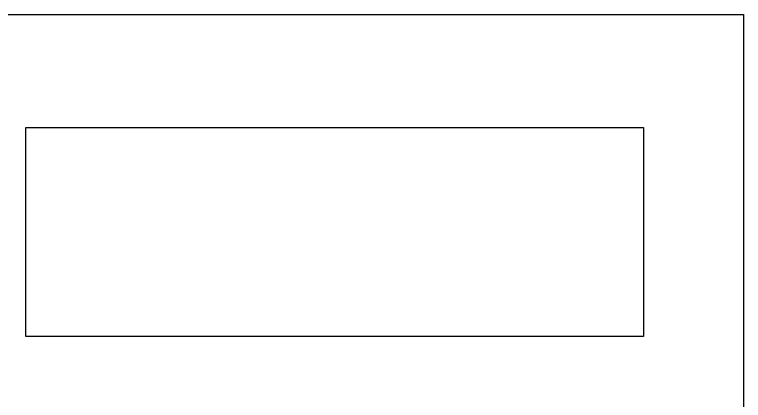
# Model space of a CAD drawing. Header units: millimetres. Extents: x 50 to 464, y 50 to 192.
# Drawn here: x 380.2 to 464, y 147.6 to 192 of the extents above; entities that cross this region are included whole.
import ezdxf

# ---------------------------------------------------------------- set-up
doc = ezdxf.new("R2010")
doc.units = ezdxf.units.MM

msp = doc.modelspace()

# ---------------------------------------------------------------- linework, layer by layer
for p, q in [((370, 192), (464, 192)), ((464, 192), (464, 90)), ((381.5, 155), (381.5, 179)), ((381.5, 179), (452.5, 179)), ((452.5, 179), (452.5, 155)), ((452.5, 155), (381.5, 155))]:
    msp.add_line(p, q)

doc.saveas('drawing.dxf')
